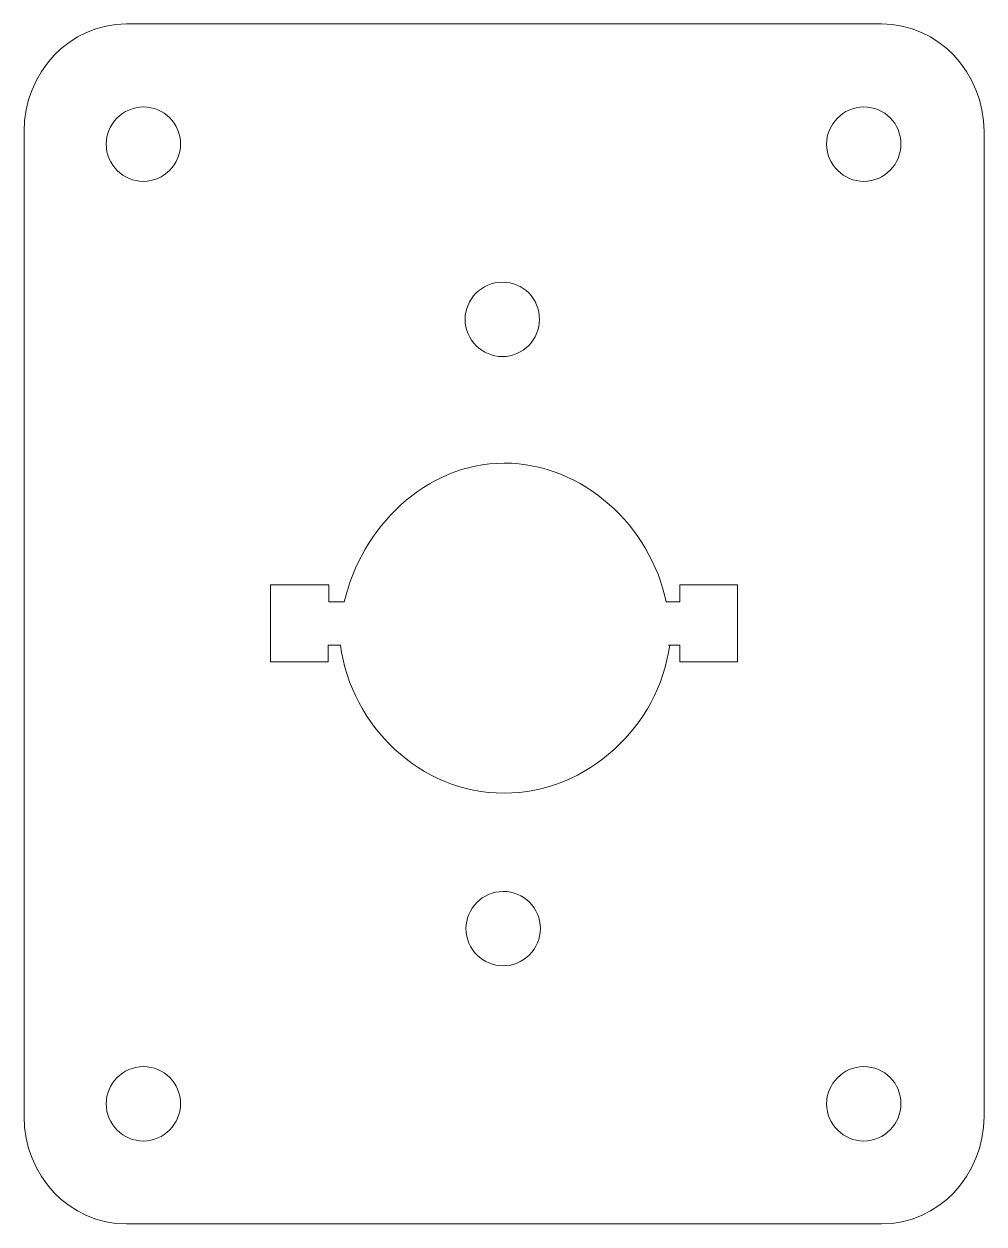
# Model space of a CAD drawing. Header units: inches. Extents: x 4.9 to 44.9, y -55.1 to -5.1.
import ezdxf

# ---------------------------------------------------------------- set-up
doc = ezdxf.new("R2010")
doc.units = ezdxf.units.IN
doc.header["$MEASUREMENT"] = 0
doc.layers.add('Layer 1', color=7, linetype='Continuous')

# ---------------------------------------------------------------- blocks, each defined once
blk = doc.blocks.new('block 4')
at = {"layer": 'Layer 1', "lineweight": 0}
blk.add_open_spline([(26.344, -17.433), (26.344, -18.262), (25.659, -18.983), (24.794, -18.983), (23.965, -18.983), (23.245, -18.298), (23.245, -17.433), (23.245, -16.605), (23.929, -15.884), (24.794, -15.884), (25.659, -15.884), (26.344, -16.569), (26.344, -17.433)], degree=3, knots=[0, 0, 0, 0, 1, 1, 1, 2, 2, 2, 3, 3, 3, 4, 4, 4, 4], dxfattribs=at)
blk = doc.blocks.new('block 3')
at = {"layer": 'Layer 1'}
blk.add_blockref('block 4', (0, 0), dxfattribs=at)
blk = doc.blocks.new('block 6')
at = {"layer": 'Layer 1', "lineweight": 0}
blk.add_open_spline([(26.379, -42.821), (26.379, -43.65), (25.695, -44.37), (24.83, -44.37), (24.001, -44.37), (23.28, -43.686), (23.28, -42.821), (23.28, -41.992), (23.965, -41.272), (24.83, -41.272), (25.695, -41.272), (26.379, -41.956), (26.379, -42.821)], degree=3, knots=[0, 0, 0, 0, 1, 1, 1, 2, 2, 2, 3, 3, 3, 4, 4, 4, 4], dxfattribs=at)
blk = doc.blocks.new('block 5')
at = {"layer": 'Layer 1'}
blk.add_blockref('block 6', (0, 0), dxfattribs=at)
blk = doc.blocks.new('block 9')
at = {"layer": 'Layer 1', "lineweight": 0}
blk.add_open_spline([(11.388, -10.134), (11.388, -10.963), (10.704, -11.684), (9.838, -11.684), (9.01, -11.684), (8.289, -10.999), (8.289, -10.134), (8.289, -9.306), (8.973, -8.585), (9.838, -8.585), (10.704, -8.585), (11.388, -9.27), (11.388, -10.134)], degree=3, knots=[0, 0, 0, 0, 1, 1, 1, 2, 2, 2, 3, 3, 3, 4, 4, 4, 4], dxfattribs=at)
blk = doc.blocks.new('block 8')
at = {"layer": 'Layer 1'}
blk.add_blockref('block 9', (0, 0), dxfattribs=at)
blk = doc.blocks.new('block 11')
at = {"layer": 'Layer 1', "lineweight": 0}
blk.add_open_spline([(41.406, -10.134), (41.406, -10.963), (40.721, -11.684), (39.856, -11.684), (39.027, -11.684), (38.306, -10.999), (38.306, -10.134), (38.306, -9.306), (38.991, -8.585), (39.856, -8.585), (40.721, -8.585), (41.406, -9.27), (41.406, -10.134)], degree=3, knots=[0, 0, 0, 0, 1, 1, 1, 2, 2, 2, 3, 3, 3, 4, 4, 4, 4], dxfattribs=at)
blk = doc.blocks.new('block 10')
at = {"layer": 'Layer 1'}
blk.add_blockref('block 11', (0, 0), dxfattribs=at)
blk = doc.blocks.new('block 13')
at = {"layer": 'Layer 1', "lineweight": 0}
blk.add_open_spline([(11.388, -50.12), (11.388, -50.949), (10.704, -51.669), (9.838, -51.669), (9.01, -51.669), (8.289, -50.985), (8.289, -50.12), (8.289, -49.291), (8.973, -48.571), (9.838, -48.571), (10.704, -48.571), (11.388, -49.255), (11.388, -50.12)], degree=3, knots=[0, 0, 0, 0, 1, 1, 1, 2, 2, 2, 3, 3, 3, 4, 4, 4, 4], dxfattribs=at)
blk = doc.blocks.new('block 12')
at = {"layer": 'Layer 1'}
blk.add_blockref('block 13', (0, 0), dxfattribs=at)
blk = doc.blocks.new('block 15')
at = {"layer": 'Layer 1', "lineweight": 0}
blk.add_open_spline([(41.406, -50.12), (41.406, -50.949), (40.721, -51.669), (39.856, -51.669), (39.027, -51.669), (38.306, -50.985), (38.306, -50.12), (38.306, -49.291), (38.991, -48.571), (39.856, -48.571), (40.721, -48.571), (41.406, -49.255), (41.406, -50.12)], degree=3, knots=[0, 0, 0, 0, 1, 1, 1, 2, 2, 2, 3, 3, 3, 4, 4, 4, 4], dxfattribs=at)
blk = doc.blocks.new('block 14')
at = {"layer": 'Layer 1'}
blk.add_blockref('block 15', (0, 0), dxfattribs=at)
blk = doc.blocks.new('block 7')
at = {"layer": 'Layer 1'}
for name in ['block 8', 'block 10', 'block 12', 'block 14']:
    blk.add_blockref(name, (0, 0), dxfattribs=at)
blk = doc.blocks.new('block 2')
at = {"layer": 'Layer 1', "lineweight": 0}
for points, knots in [([(44.865, -50.649), (44.865, -53.117), (42.96, -55.127), (40.597, -55.127), (40.597, -55.127), (9.133, -55.127), (9.133, -55.127), (6.77, -55.127), (4.865, -53.117), (4.865, -50.649), (4.865, -50.649), (4.865, -9.605), (4.865, -9.605), (4.865, -7.137), (6.77, -5.127), (9.133, -5.127), (9.133, -5.127), (40.597, -5.127), (40.597, -5.127), (42.96, -5.127), (44.865, -7.137), (44.865, -9.605), (44.865, -9.605), (44.865, -50.649), (44.865, -50.649), (44.865, -50.649), (44.865, -50.649), (44.865, -50.649)], [0, 0, 0, 0, 1, 1, 1, 2, 2, 2, 3, 3, 3, 4, 4, 4, 5, 5, 5, 6, 6, 6, 7, 7, 7, 8, 8, 8, 9, 9, 9, 9]), ([(31.769, -31.003), (31.321, -34.367), (28.352, -37.175), (24.865, -37.175), (21.379, -37.175), (18.5, -34.367), (18.051, -31.003), (18.051, -31.003), (18.051, -31.003), (18.051, -31.003), (18.051, -31.003), (17.541, -31.003), (17.541, -31.003), (17.541, -31.003), (17.541, -31.703), (17.541, -31.703), (17.541, -31.703), (15.14, -31.703), (15.14, -31.703), (15.14, -31.703), (15.14, -28.502), (15.14, -28.502), (15.14, -28.502), (17.571, -28.502), (17.571, -28.502), (17.571, -28.502), (17.571, -29.203), (17.571, -29.203), (17.571, -29.203), (18.212, -29.203), (18.212, -29.203), (18.212, -29.203), (18.212, -29.203), (18.212, -29.203), (18.907, -26.14), (21.593, -23.425), (24.865, -23.425), (28.182, -23.425), (30.974, -26.078), (31.622, -29.202), (31.622, -29.202), (31.622, -29.202), (31.622, -29.202), (31.622, -29.202), (32.19, -29.202), (32.19, -29.202), (32.19, -29.202), (32.19, -28.502), (32.19, -28.502), (32.19, -28.502), (34.59, -28.502), (34.59, -28.502), (34.59, -28.502), (34.59, -31.703), (34.59, -31.703), (34.59, -31.703), (32.19, -31.703), (32.19, -31.703), (32.19, -31.703), (32.19, -31.003), (32.19, -31.003), (32.19, -31.003), (31.723, -31.003), (31.723, -31.003), (31.723, -31.003), (31.769, -31.003), (31.769, -31.003)], [0, 0, 0, 0, 1, 1, 1, 2, 2, 2, 3, 3, 3, 4, 4, 4, 5, 5, 5, 6, 6, 6, 7, 7, 7, 8, 8, 8, 9, 9, 9, 10, 10, 10, 11, 11, 11, 12, 12, 12, 13, 13, 13, 14, 14, 14, 15, 15, 15, 16, 16, 16, 17, 17, 17, 18, 18, 18, 19, 19, 19, 20, 20, 20, 21, 21, 21, 22, 22, 22, 22])]:
    blk.add_open_spline(points, degree=3, knots=knots, dxfattribs=at)
at = {"layer": 'Layer 1'}
for name in ['block 7', 'block 3', 'block 5']:
    blk.add_blockref(name, (0, 0), dxfattribs=at)

msp = doc.modelspace()

# ---------------------------------------------------------------- block references
at = {"layer": 'Layer 1'}
msp.add_blockref('block 2', (0, 0), dxfattribs=at)

doc.saveas('drawing.dxf')
